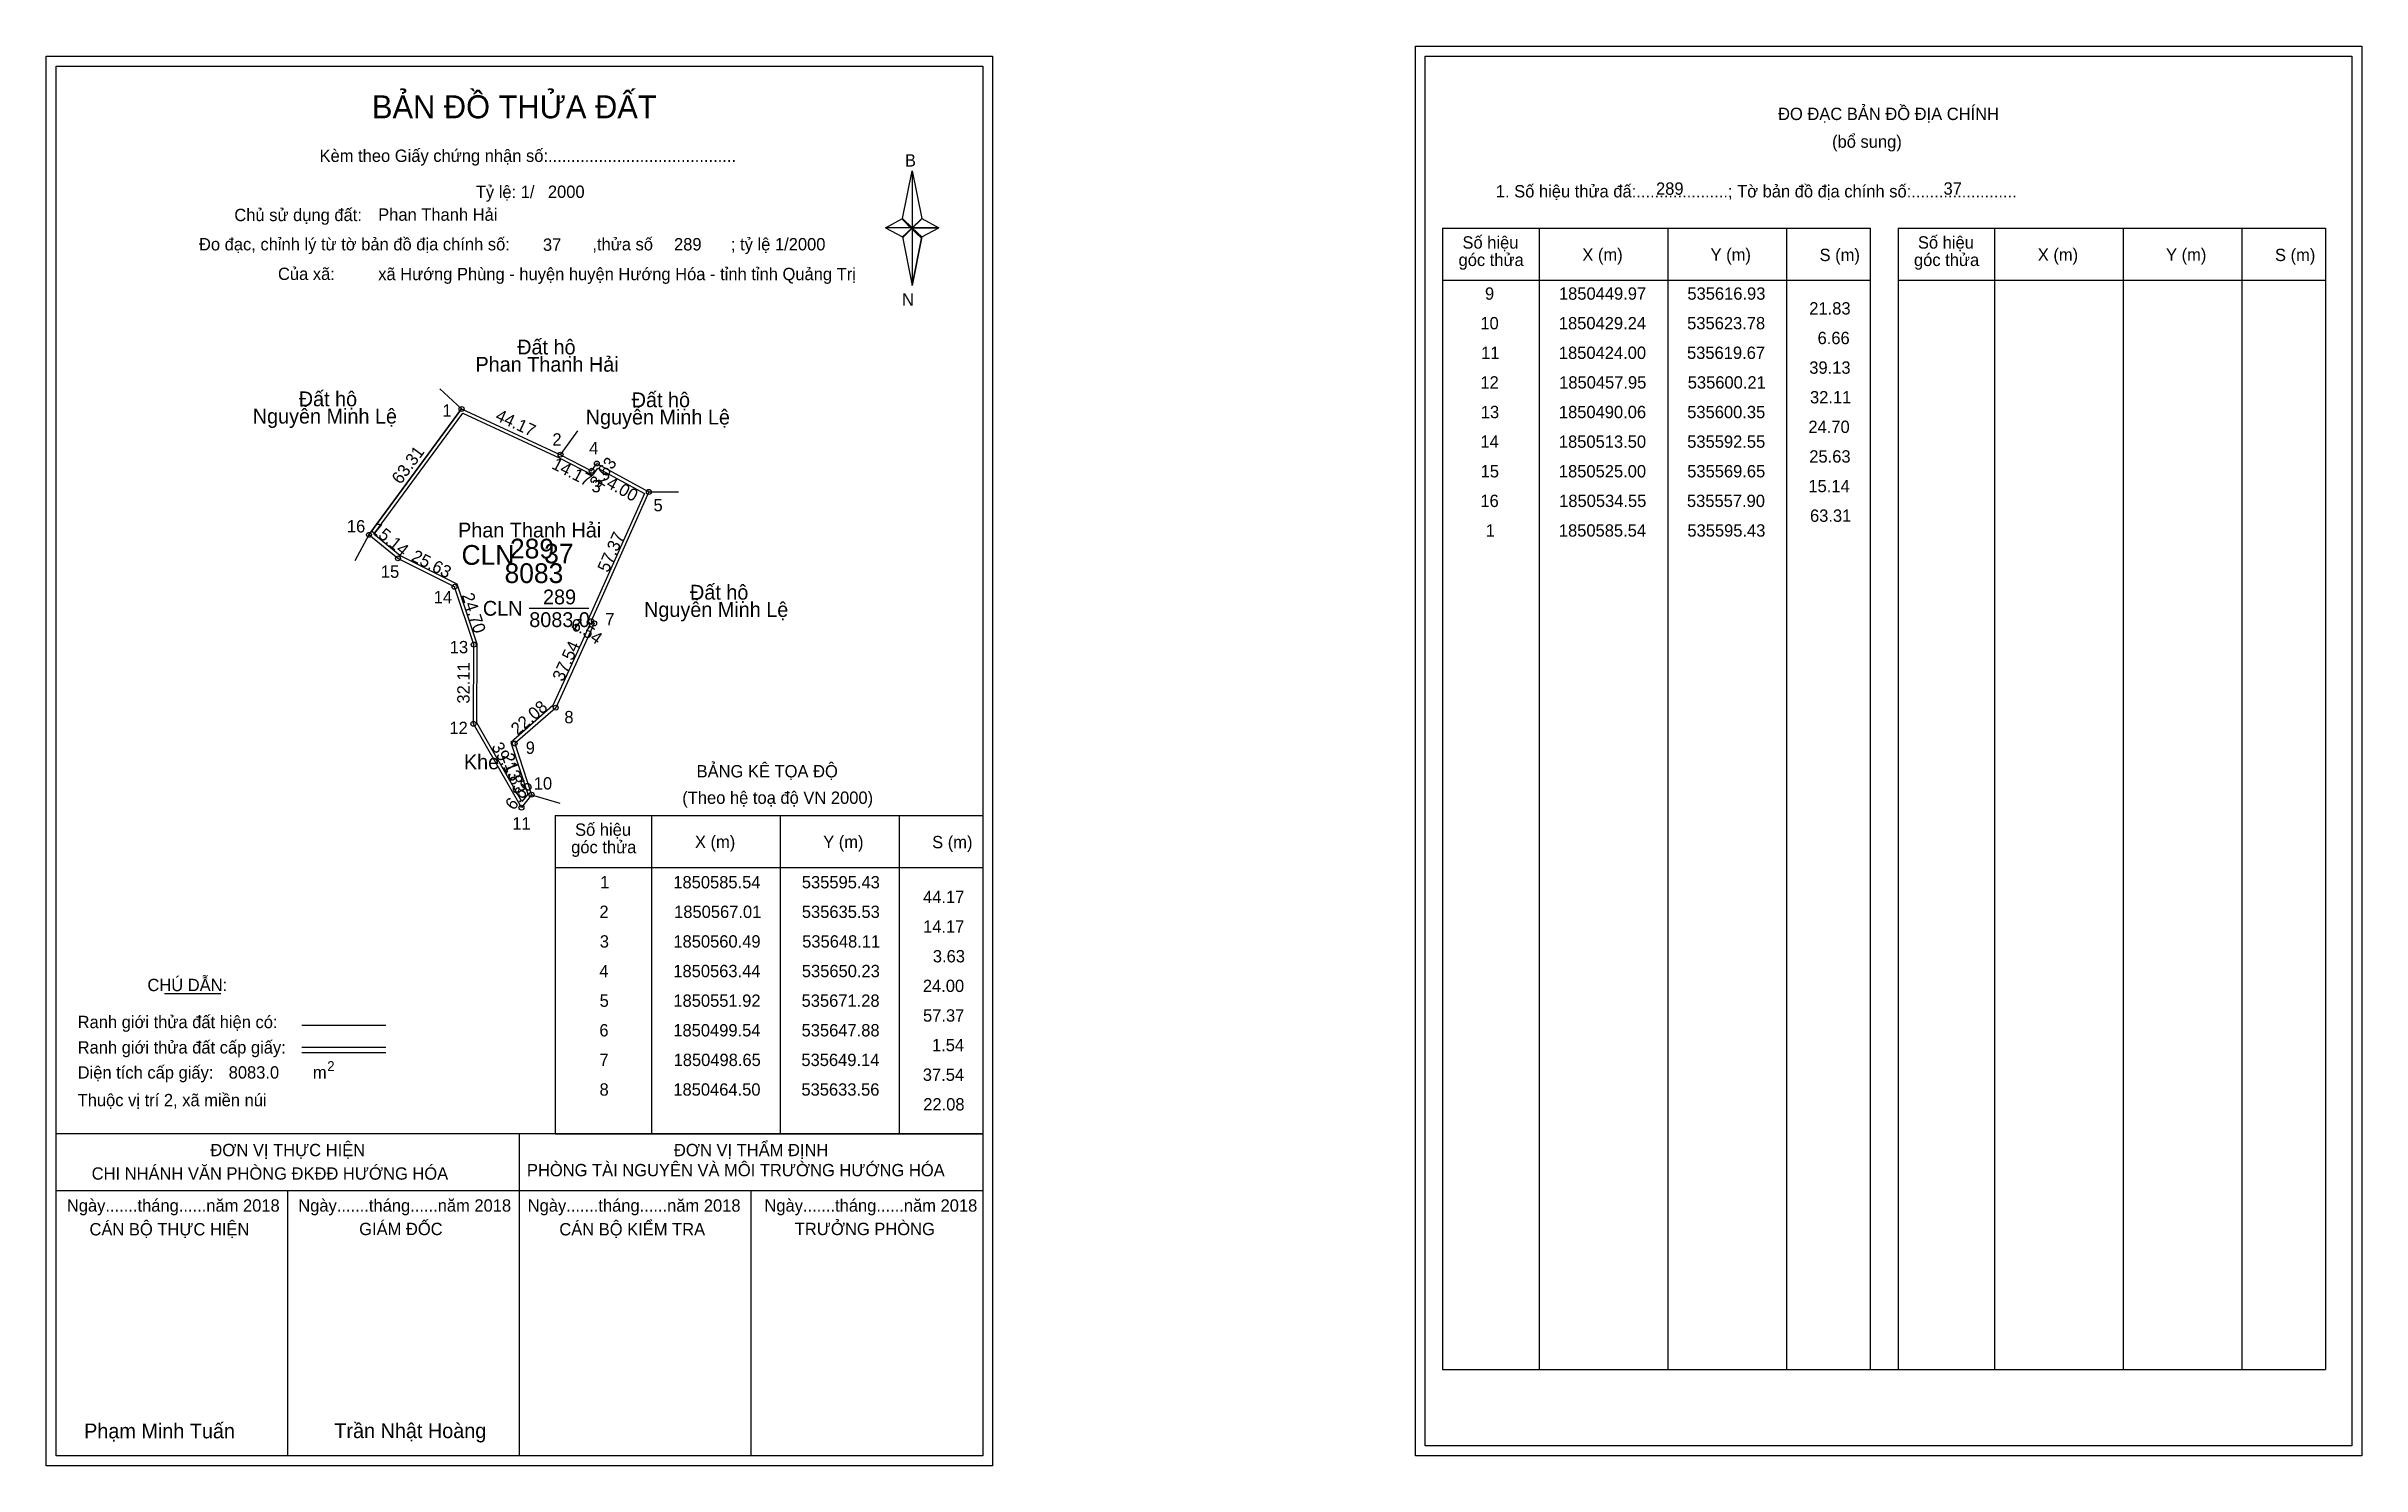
# Model space of a CAD drawing. Extents: x 535427 to 536365, y 1850157 to 1850732.
import ezdxf

# ---------------------------------------------------------------- set-up
doc = ezdxf.new("R2010")
doc.units = 0
for name, color, linetype in [('Level 1', 7, 'Continuous'), ('Level 10', 7, 'Continuous'), ('Level 11', 7, 'Continuous'), ('Level 13', 7, 'Continuous'), ('Level 2', 7, 'Continuous'), ('Level 22', 7, 'Continuous'), ('Level 27', 7, 'Continuous'), ('Level 3', 7, 'Continuous'), ('Level 36', 7, 'Continuous'), ('Level 4', 7, 'Continuous'), ('Level 49', 7, 'Continuous'), ('Level 5', 7, 'Continuous'), ('Level 53', 7, 'Continuous'), ('Level 55', 7, 'Continuous'), ('Level 6', 7, 'Continuous'), ('Level 63', 7, 'Continuous'), ('Level 7', 7, 'Continuous'), ('Level 9', 7, 'Continuous')]:
    doc.layers.add(name, color=color, linetype=linetype)

msp = doc.modelspace()

# ---------------------------------------------------------------- linework, layer by layer
at = {"layer": 'Level 1'}
for p, q in [((535985.83, 1850728.5), (535985.83, 1850728.5)), ((535431.18, 1850724.5), (535431.18, 1850724.5)), ((535774.03, 1850662.73), (535777.96, 1850682.01)), ((535777.96, 1850682.01), (535777.96, 1850658.96)), ((535777.96, 1850682.01), (535781.9, 1850662.73)), ((535767.14, 1850658.96), (535774.03, 1850662.73)), ((535774.03, 1850662.73), (535777.96, 1850658.96)), ((535777.67, 1850658.53), (535774.03, 1850662.29)), ((535781.6, 1850662.29), (535777.67, 1850658.53)), ((535777.67, 1850658.53), (535781.6, 1850662.29)), ((535781.9, 1850662.73), (535777.96, 1850658.96)), ((535777.96, 1850658.96), (535774.03, 1850655.28)), ((535777.67, 1850658.53), (535774.03, 1850654.84)), ((535774.03, 1850654.84), (535777.67, 1850658.53)), ((535774.03, 1850655.28), (535777.96, 1850635.56)), ((535781.6, 1850654.84), (535777.67, 1850658.53)), ((535777.96, 1850658.96), (535777.96, 1850635.56)), ((535777.96, 1850658.96), (535788.78, 1850658.96)), ((535777.96, 1850658.96), (535781.9, 1850655.28)), ((535781.9, 1850655.28), (535777.96, 1850635.56)), ((535781.9, 1850655.28), (535788.78, 1850658.96)), ((535992.89, 1850658.79), (536166.1, 1850658.79)), ((536032.07, 1850196.26), (536032.07, 1850658.79)), ((536084.22, 1850196.26), (536084.22, 1850658.79)), ((536132.16, 1850658.79), (536132.16, 1850196.26)), ((536166.1, 1850658.79), (536166.1, 1850196.26)), ((536177.41, 1850658.79), (536350.61, 1850658.79)), ((536216.59, 1850196.26), (536216.59, 1850658.79)), ((536268.73, 1850196.26), (536268.73, 1850658.79)), ((536316.68, 1850658.79), (536316.68, 1850196.26)), ((536350.61, 1850658.79), (536350.61, 1850196.26)), ((535992.89, 1850637.73), (536166.1, 1850637.73)), ((536177.41, 1850637.73), (536350.61, 1850637.73)), ((535633.37, 1850420.84), (535806.57, 1850420.84)), ((535672.55, 1850291.79), (535672.55, 1850420.84)), ((535724.69, 1850291.79), (535724.69, 1850420.84)), ((535772.64, 1850420.84), (535772.64, 1850291.79)), ((535633.37, 1850399.79), (535806.57, 1850399.79)), ((535475.02, 1850348.63), (535497.82, 1850348.63)), ((535530.75, 1850335.82), (535564.77, 1850335.82)), ((535530.75, 1850326.92), (535564.77, 1850326.92)), ((535530.75, 1850324.73), (535564.77, 1850324.73)), ((535644.84, 1850291.79), (535431.18, 1850291.79)), ((535806.57, 1850291.79), (535596.89, 1850291.79)), ((535618.88, 1850161.35), (535618.88, 1850291.79)), ((535633.37, 1850291.79), (535806.57, 1850291.79)), ((535806.58, 1850268.69), (535431.18, 1850268.69)), ((535525.03, 1850161.35), (535525.03, 1850268.69)), ((535712.73, 1850161.35), (535712.73, 1850268.69)), ((535992.89, 1850196.26), (536350.61, 1850196.26)), ((536361.23, 1850165.35), (536361.23, 1850165.35)), ((535806.57, 1850161.35), (535806.57, 1850161.35))]:
    msp.add_line(p, q, dxfattribs=at)
for points in [[(535774.03, 1850662.73), (535777.96, 1850682.01), (535777.96, 1850658.96)], [(535777.96, 1850658.96), (535781.9, 1850662.73), (535788.78, 1850658.96)], [(535767.14, 1850658.96), (535774.03, 1850655.28), (535777.96, 1850658.96)], [(535777.96, 1850658.96), (535777.96, 1850635.56), (535781.9, 1850655.28)]]:
    msp.add_lwpolyline(points, close=True, dxfattribs=at)
at = {"layer": 'Level 10'}
for p, q in [((535595.43, 1850585.54), (535557.9, 1850534.55)), ((535595.43, 1850585.54), (535635.53, 1850567.01)), ((535600.21, 1850457.95), (535600.35, 1850490.06))]:
    msp.add_line(p, q, dxfattribs=at)
for points in [[(535595.43, 1850585.54), (535635.53, 1850567.01), (535648.11, 1850560.49), (535650.23, 1850563.44), (535671.28, 1850551.92), (535647.88, 1850499.54), (535649.14, 1850498.65), (535633.56, 1850464.5), (535616.93, 1850449.97), (535623.78, 1850429.24), (535619.67, 1850424), (535600.21, 1850457.95), (535600.35, 1850490.06), (535592.55, 1850513.5), (535569.65, 1850525), (535557.9, 1850534.55)], [(535595.88, 1850583.79), (535634.91, 1850565.75), (535648.54, 1850558.69), (535650.64, 1850561.62), (535669.47, 1850551.31), (535646.13, 1850499.06), (535647.38, 1850498.18), (535632.41, 1850465.36), (535615.31, 1850450.41), (535622.22, 1850429.51), (535619.85, 1850426.5), (535601.61, 1850458.32), (535601.75, 1850490.28), (535593.7, 1850514.49), (535570.41, 1850526.18), (535559.82, 1850534.79)]]:
    msp.add_lwpolyline(points, close=True, dxfattribs=at)
at = {"layer": 'Level 11'}
for centre in [(535595.43, 1850585.54), (535595.43, 1850585.54), (535635.53, 1850567.01), (535648.11, 1850560.49), (535650.23, 1850563.44), (535671.28, 1850551.92), (535557.9, 1850534.55), (535569.65, 1850525), (535592.55, 1850513.5), (535647.88, 1850499.54), (535649.14, 1850498.65), (535600.35, 1850490.06), (535633.56, 1850464.5), (535600.21, 1850457.95), (535616.93, 1850449.97), (535623.78, 1850429.24), (535619.67, 1850424)]:
    msp.add_circle(centre, 1, dxfattribs=at)
at = {"layer": 'Level 27'}
for p, q in [((535595.43, 1850585.54), (535586.6, 1850593.67)), ((535635.53, 1850567.01), (535642.57, 1850576.73)), ((535671.28, 1850551.92), (535683.28, 1850552)), ((535557.9, 1850534.55), (535552.11, 1850524.04)), ((535623.78, 1850429.24), (535635.27, 1850425.78))]:
    msp.add_line(p, q, dxfattribs=at)
at = {"layer": 'Level 3'}
for p, q in [((535992.89, 1850658.79), (535992.89, 1850196.26)), ((536177.41, 1850658.79), (536177.41, 1850196.26)), ((535633.37, 1850420.84), (535633.37, 1850291.79))]:
    msp.add_line(p, q, dxfattribs=at)
at = {"layer": 'Level 63'}
for points in [[(535427.18, 1850728.5), (535810.58, 1850728.5), (535810.58, 1850157.35), (535427.18, 1850157.35)], [(535981.83, 1850732.5), (536365.23, 1850732.5), (536365.23, 1850161.35), (535981.83, 1850161.35)], [(535985.83, 1850728.5), (536361.23, 1850728.5), (536361.23, 1850165.35), (535985.83, 1850165.35)], [(535431.18, 1850724.5), (535806.58, 1850724.5), (535806.58, 1850161.35), (535431.18, 1850161.35)]]:
    msp.add_lwpolyline(points, close=True, dxfattribs=at)
at = {"layer": 'Level 9'}
msp.add_line((535622.84, 1850504.77), (535646.92, 1850504.77), dxfattribs=at)

# ---------------------------------------------------------------- texts
at = {"layer": 'Level 1'}
for s, height, p in [('BẢN ĐỒ THỬA ĐẤT', 9.3313, (535559.11, 1850703.31)), ('ĐO ĐẠC BẢN ĐỒ ĐỊA CHÍNH', 5, (536128.78, 1850702.62)), ('Kèm theo Giấy chứng nhận số:.........................................', 5, (535537.88, 1850685.65)), ('(bổ sung)', 5, (536150.66, 1850691.38)), ('B', 5, (535775.05, 1850683.77)), ('1. Số hiệu thửa đấ:....................; Tờ bản đồ địa chính số:.......................', 5, (536014.44, 1850671.26)), ('Chủ sử dụng đất:', 5, (535503.36, 1850661.66)), ('Đo đạc, chỉnh lý từ tờ bản đồ địa chính số:                  ,thửa số                 ; tỷ lệ 1/2000', 5, (535489.04, 1850649.8)), ('Số hiệu', 5, (536000.92, 1850650.52)), ('Số hiệu', 5, (536185.44, 1850650.52)), ('Của xã:', 5, (535521.04, 1850637.8)), ('góc thửa', 5, (535999.34, 1850643.46)), ('X (m)', 5, (536049.49, 1850645.57)), ('Y (m)', 5, (536101.44, 1850645.57)), ('S (m)', 5, (536145.6, 1850645.47)), ('góc thửa', 5, (536183.85, 1850643.46)), ('X (m)', 5, (536234, 1850645.57)), ('Y (m)', 5, (536285.96, 1850645.57)), ('S (m)', 5, (536330.11, 1850645.47)), ('N', 5, (535773.85, 1850627.43)), ('BẢNG KÊ TỌA ĐỘ', 5, (535690.64, 1850436.25)), ('(Theo hệ toạ độ VN 2000)', 5, (535684.83, 1850425.53)), ('Số hiệu', 5, (535641.4, 1850412.58)), ('góc thửa', 5, (535639.82, 1850405.52)), ('X (m)', 5, (535689.96, 1850407.63)), ('Y (m)', 5, (535741.92, 1850407.63)), ('S (m)', 5, (535786.07, 1850407.53)), ('CHÚ DẪN:', 5, (535468.14, 1850349.64)), ('Ranh giới thửa đất hiện có:', 5, (535439.88, 1850334.64)), ('Ranh giới thửa đất cấp giấy:', 5, (535439.88, 1850324.36)), ('Diện tích cấp giấy:', 5, (535439.88, 1850314.2)), ('m', 5, (535535.19, 1850314.24)), ('2', 4, (535540.98, 1850317.26)), ('Thuộc vị trí 2, xã miền núi', 5, (535439.88, 1850303)), ('ĐƠN VỊ THỰC HIỆN', 5, (535493.65, 1850282.76)), ('ĐƠN VỊ THẨM ĐỊNH', 5, (535681.45, 1850282.76)), ('CHI NHÁNH VĂN PHÒNG ĐKĐĐ HƯỚNG HÓA', 5, (535445.56, 1850273.24)), ('PHÒNG TÀI NGUYÊN VÀ MÔI TRƯỜNG HƯỚNG HÓA', 5, (535621.9, 1850274.62)), ('Ngày.......tháng......năm 2018', 5, (535435.51, 1850260.29)), ('Ngày.......tháng......năm 2018', 5, (535529.26, 1850260.29)), ('Ngày.......tháng......năm 2018', 5, (535622.21, 1850260.29)), ('Ngày.......tháng......năm 2018', 5, (535718.12, 1850260.29)), ('CÁN BỘ THỰC HIỆN', 5, (535444.68, 1850250.66)), ('GIÁM ĐỐC', 5, (535553.94, 1850250.78)), ('CÁN BỘ KIỂM TRA', 5, (535635.02, 1850250.66)), ('TRƯỞNG PHÒNG', 5, (535730.4, 1850250.78)), ('Phạm Minh Tuấn', 6, (535442.5, 1850168.43)), ('Trần Nhật Hoàng', 6, (535543.88, 1850168.53))]:
    msp.add_text(s, height=height, dxfattribs=at).set_placement(p)
at = {"layer": 'Level 11'}
msp.add_text('Tỷ lệ: 1/', height=5, dxfattribs=at).set_placement((535601.19, 1850671.02))
at = {"layer": 'Level 13'}
for s, p in [('289', (535628.42, 1850506.37)), ('CLN', (535604.05, 1850501.77)), ('8083.0', (535622.85, 1850497.17))]:
    msp.add_text(s, height=6, dxfattribs=at).set_placement(p)
at = {"layer": 'Level 2'}
msp.add_text('Phan Thanh Hải', height=6, dxfattribs=at).set_placement((535594.01, 1850533.48))
at = {"layer": 'Level 22'}
msp.add_text('Khe', height=6, dxfattribs=at).set_placement((535596.36, 1850439.53))
at = {"layer": 'Level 3'}
msp.add_text('CLN ', height=8, dxfattribs=at).set_placement((535595.4, 1850522.4))
at = {"layer": 'Level 36'}
for s, p in [('Phan Thanh Hải', (535601.06, 1850600.64)), ('Đất hộ', (535617.96, 1850607.64)), ('Nguyễn Minh Lệ', (535510.83, 1850579.63)), ('Đất hộ', (535529.45, 1850586.63)), ('Nguyễn Minh Lệ', (535645.72, 1850579.25)), ('Đất hộ', (535664.34, 1850586.25)), ('Đất hộ', (535687.97, 1850508.28)), ('Nguyễn Minh Lệ', (535669.36, 1850501.28))]:
    msp.add_text(s, height=6, dxfattribs=at).set_placement(p)
at = {"layer": 'Level 4'}
msp.add_text('289', height=8, dxfattribs=at).set_placement((535615.03, 1850524.97))
at = {"layer": 'Level 49'}
for s, rotation, p in [('44.17', 335.19859, (535608.76, 1850581.14)), ('63.31', 53.64594, (535570.72, 1850554.67)), ('14.17', 332.60306, (535631.55, 1850561.64)), ('3.63', 54.29731, (535650.94, 1850553.11)), ('24.00', 331.30951, (535650.41, 1850555.82)), ('15.14', 320.89696, (535558.43, 1850536.18)), ('57.37', 65.92799, (535654.8, 1850518.95)), ('25.63', 333.33496, (535574.67, 1850524.27)), ('24.70', 288.40561, (535595.39, 1850510.05)), ('1.54', 324.76456, (535639.53, 1850497.36)), ('37.54', 65.47646, (535636.5, 1850474.79)), ('32.11', 89.75019, (535598.65, 1850466.15)), ('22.08', 41.14443, (535618.09, 1850453.11)), ('39.13', 299.82116, (535607.35, 1850448.71)), ('21.83', 288.28557, (535611.58, 1850445.13)), ('6.66', 51.8911, (535616.56, 1850422.63))]:
    msp.add_text(s, height=5, rotation=rotation, dxfattribs=at).set_placement(p)
at = {"layer": 'Level 5'}
msp.add_text('8083', height=8, dxfattribs=at).set_placement((535612.83, 1850515.01))
at = {"layer": 'Level 53'}
for s, p in [('9', (536010.04, 1850629.81)), ('1850449.97', (536040.01, 1850629.81)), ('535616.93', (536092.04, 1850629.81)), ('21.83', (536141.43, 1850623.81)), ('10', (536008.17, 1850617.81)), ('1850429.24', (536039.97, 1850617.81)), ('535623.78', (536091.95, 1850617.81)), ('6.66', (536144.79, 1850611.81)), ('11', (536008.49, 1850605.81)), ('1850424.00', (536039.98, 1850605.81)), ('535619.67', (536091.9, 1850605.81)), ('12', (536008.19, 1850593.81)), ('1850457.95', (536040.09, 1850593.81)), ('535600.21', (536092.19, 1850593.81)), ('39.13', (536141.43, 1850599.81)), ('13', (536008.35, 1850581.81)), ('1850490.06', (536039.99, 1850581.81)), ('535600.35', (536091.98, 1850581.81)), ('32.11', (536141.72, 1850587.81)), ('24.70', (536141.07, 1850575.81)), ('14', (536008.17, 1850569.81)), ('1850513.50', (536039.98, 1850569.81)), ('535592.55', (536091.98, 1850569.81)), ('25.63', (536141.43, 1850563.81)), ('15', (536008.28, 1850557.81)), ('1850525.00', (536039.98, 1850557.81)), ('535569.65', (536091.98, 1850557.81)), ('16', (536008.18, 1850545.81)), ('1850534.55', (536040.09, 1850545.81)), ('535557.90', (536091.87, 1850545.81)), ('15.14', (536141.07, 1850551.81)), ('63.31', (536141.72, 1850539.81)), ('1', (536010.34, 1850533.81)), ('1850585.54', (536039.97, 1850533.81)), ('535595.43', (536092.04, 1850533.81)), ('1', (535651.57, 1850391.29)), ('1850585.54', (535681.2, 1850391.29)), ('535595.43', (535733.27, 1850391.29)), ('44.17', (535782.37, 1850385.29)), ('2', (535651.27, 1850379.29)), ('1850567.01', (535681.53, 1850379.29)), ('535635.53', (535733.27, 1850379.29)), ('3', (535651.42, 1850367.29)), ('1850560.49', (535681.23, 1850367.29)), ('535648.11', (535733.41, 1850367.29)), ('14.17', (535782.37, 1850373.29)), ('3.63', (535786.35, 1850361.29)), ('4', (535651.24, 1850355.29)), ('1850563.44', (535681.2, 1850355.29)), ('535650.23', (535733.27, 1850355.29)), ('24.00', (535782.3, 1850349.29)), ('5', (535651.36, 1850343.29)), ('1850551.92', (535681.23, 1850343.29)), ('535671.28', (535733.17, 1850343.29)), ('6', (535651.25, 1850331.29)), ('1850499.54', (535681.2, 1850331.29)), ('535647.88', (535733.17, 1850331.29)), ('57.37', (535782.37, 1850337.29)), ('7', (535651.28, 1850319.29)), ('1850498.65', (535681.32, 1850319.29)), ('535649.14', (535733.09, 1850319.29)), ('1.54', (535785.99, 1850325.29)), ('37.54', (535782.29, 1850313.29)), ('8', (535651.32, 1850307.29)), ('1850464.50', (535681.21, 1850307.29)), ('535633.56', (535733.1, 1850307.29)), ('22.08', (535782.46, 1850301.29))]:
    msp.add_text(s, height=5, dxfattribs=at).set_placement(p)
at = {"layer": 'Level 55'}
for s, height, p in [('1', 0.8, (535595.21, 1850585.54)), ('0', 0.22, (535595.35, 1850585.32)), ('0', 0.22, (535595.35, 1850585.32)), ('0', 0.22, (535595.35, 1850585.32)), ('0', 0.22, (535595.35, 1850585.32)), ('2', 0.8, (535635.26, 1850567.01)), ('0', 0.22, (535635.45, 1850566.79)), ('0', 0.22, (535635.45, 1850566.79)), ('0', 0.22, (535635.45, 1850566.79)), ('3', 0.8, (535647.86, 1850560.49)), ('0', 0.22, (535648.03, 1850560.27)), ('4', 0.8, (535649.95, 1850563.44)), ('0', 0.22, (535650.15, 1850563.22)), ('290', 0.22, (535671.04, 1850551.7)), ('5', 0.8, (535671.02, 1850551.92)), ('0', 0.22, (535671.2, 1850551.7)), ('16', 0.8, (535557.33, 1850534.55)), ('0', 0.22, (535557.82, 1850534.33)), ('0', 0.22, (535557.82, 1850534.33)), ('15', 0.8, (535569.1, 1850525)), ('14', 0.8, (535591.98, 1850513.5)), ('6', 0.8, (535647.61, 1850499.54)), ('290', 0.22, (535647.64, 1850499.32)), ('290', 0.22, (535648.9, 1850498.43)), ('7', 0.8, (535648.87, 1850498.65)), ('13', 0.8, (535599.81, 1850490.06)), ('8', 0.8, (535633.3, 1850464.5)), ('12', 0.8, (535599.64, 1850457.95)), ('290', 0.22, (535633.32, 1850464.28)), ('9', 0.8, (535616.66, 1850449.97)), ('290', 0.22, (535616.69, 1850449.75)), ('10', 0.8, (535623.21, 1850429.24)), ('290', 0.22, (535623.54, 1850429.02)), ('11', 0.8, (535619.15, 1850424))]:
    msp.add_text(s, height=height, dxfattribs=at).set_placement(p)
at = {"layer": 'Level 6'}
for s, p in [('2000', (535630.39, 1850671.06)), ('289', (536079.34, 1850672.34)), ('37', (536195.83, 1850672.38)), ('Phan Thanh Hải', (535561.63, 1850661.8)), ('37', (535628.39, 1850649.62)), ('289', (535681.49, 1850649.78)), ('xã Hướng Phùng - huyện huyện Hướng Hóa - tỉnh tỉnh Quảng Trị', (535561.65, 1850637.72)), ('8083.0', (535501.06, 1850314.21))]:
    msp.add_text(s, height=5, dxfattribs=at).set_placement(p)
at = {"layer": 'Level 7'}
msp.add_text('37', height=8, dxfattribs=at).set_placement((535628.87, 1850522.95))
at = {"layer": 'Level 9'}
for s, p in [('1', (535587.67, 1850582.43)), ('2', (535632.22, 1850570.7)), ('4', (535647.09, 1850567.18)), ('3', (535648.06, 1850551.77)), ('5', (535673.18, 1850544.06)), ('16', (535548.96, 1850535.5)), ('15', (535562.72, 1850517.13)), ('14', (535584.14, 1850506.81)), ('7', (535653.64, 1850497.82)), ('6', (535640, 1850495.35)), ('13', (535590.64, 1850486.55)), ('12', (535590.48, 1850453.82)), ('8', (535637.06, 1850458.18)), ('9', (535621.41, 1850445.78)), ('10', (535624.68, 1850431.33)), ('11', (535615.97, 1850415.12))]:
    msp.add_text(s, height=5, dxfattribs=at).set_placement(p)

doc.saveas('drawing.dxf')
